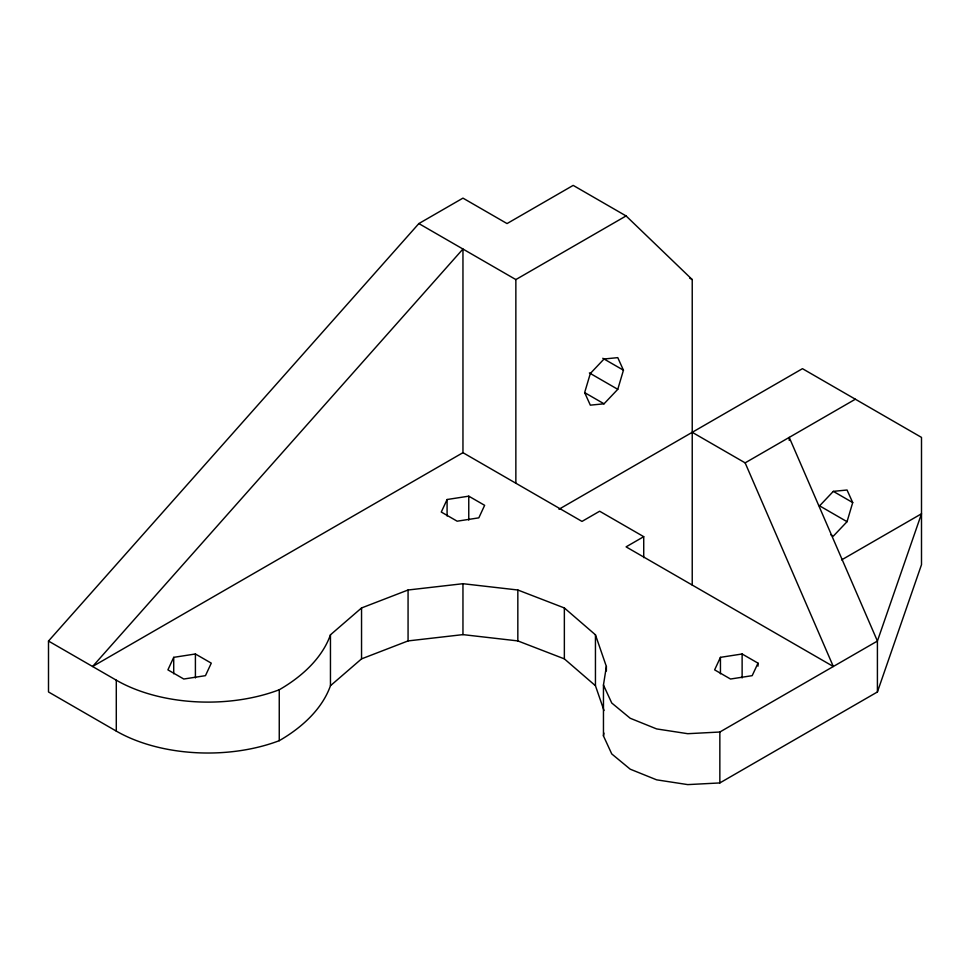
<?xml version="1.0" encoding="UTF-8"?>
<svg xmlns="http://www.w3.org/2000/svg" width="970" height="970" viewBox="0 0 970 970"><rect width="100%" height="100%" fill="white"/><g stroke="black" fill="none" stroke-linecap="round" stroke-linejoin="round"><path stroke-width="1.45" d="M462.957 452.675L462.957 249.023L92.586 666.499L462.957 452.675L582 521.411L599.642 511.226L643.728 536.677L643.728 557.641M515.858 483.23L515.858 279.578L626.087 215.934L692.228 279.578L692.228 585.043M626.087 215.934L573.185 185.391L507.043 223.573L462.957 198.123L418.858 223.573L48.5 641.049L48.5 691.962L116.291 731.101A129.616 74.835 0 0 0 279.251 740.68L279.251 689.767A187.84 108.446 0 0 0 330.455 634.816L361.543 607.96L408.067 590.002L462.957 583.71L517.834 590.002L564.358 607.96L595.447 634.816L606.371 666.499L603.461 685.026L603.461 735.939L611.743 753.92L630.209 769.174L656.617 779.831L687.754 784.609L719.849 782.935L877.413 691.962L877.413 641.049L921.5 513.773L841.608 559.896M603.461 735.939L603.91 733.09M617.769 389.322L623.443 370.2L617.769 357.639L604.043 358.997L590.33 373.486L584.643 392.595L590.33 405.157L604.043 403.799L617.769 389.322L589.372 372.929M830.732 534.676L833.315 536.167L847.04 521.69L852.715 502.569L847.04 490.008L833.315 491.366L819.601 505.855M877.413 691.962L921.5 564.686L921.5 437.397L802.457 368.673L558.975 509.25M173.715 657.345L167.907 669.858L183.779 679.024L205.458 675.666L211.278 663.153L195.406 653.986L173.715 657.345L173.715 673.81M447.085 499.514L441.277 512.039L457.149 521.193L478.828 517.847L484.636 505.321L468.765 496.167L447.085 499.514L447.085 515.991M720.443 657.345L714.635 669.858L730.507 679.024L752.186 675.666L758.006 663.153L742.123 653.986L720.443 657.345L720.443 673.81M279.251 740.68A187.84 108.446 0 0 0 330.455 685.729L361.543 658.872L408.067 640.915L462.957 634.622L517.834 640.915L564.358 658.872L595.447 685.729L603.995 710.525M692.228 432.305L745.142 462.86L855.358 399.216M643.728 536.677L626.087 546.862L833.315 666.499L745.142 462.86M603.461 685.026L611.743 703.007L630.209 718.261L656.617 728.919L687.754 733.696L719.849 732.023L877.413 641.049L789.228 437.397L789.228 440.428M689.646 278.087L692.228 279.578M418.858 223.573L515.858 279.578M602.794 358.282L623.443 370.2M833.363 491.39L852.715 502.569M818.644 505.297L847.04 521.69M584.692 392.632L604.043 403.799M48.5 641.049L116.291 680.188A129.616 74.835 0 0 0 279.251 689.767M758.006 663.153L758.006 666.147M742.123 653.986L742.123 677.945M719.849 732.023L719.849 782.935M606.371 666.499L606.371 670.997M595.447 634.816L595.447 685.729M564.358 607.96L564.358 658.872M517.834 590.002L517.834 640.915M468.765 496.167L468.765 520.114M462.957 583.71L462.957 634.622M408.067 590.002L408.067 640.915M361.543 607.96L361.543 658.872M330.455 634.816L330.455 685.729M195.406 653.986L195.406 677.945M116.291 680.188L116.291 731.101"/></g></svg>
